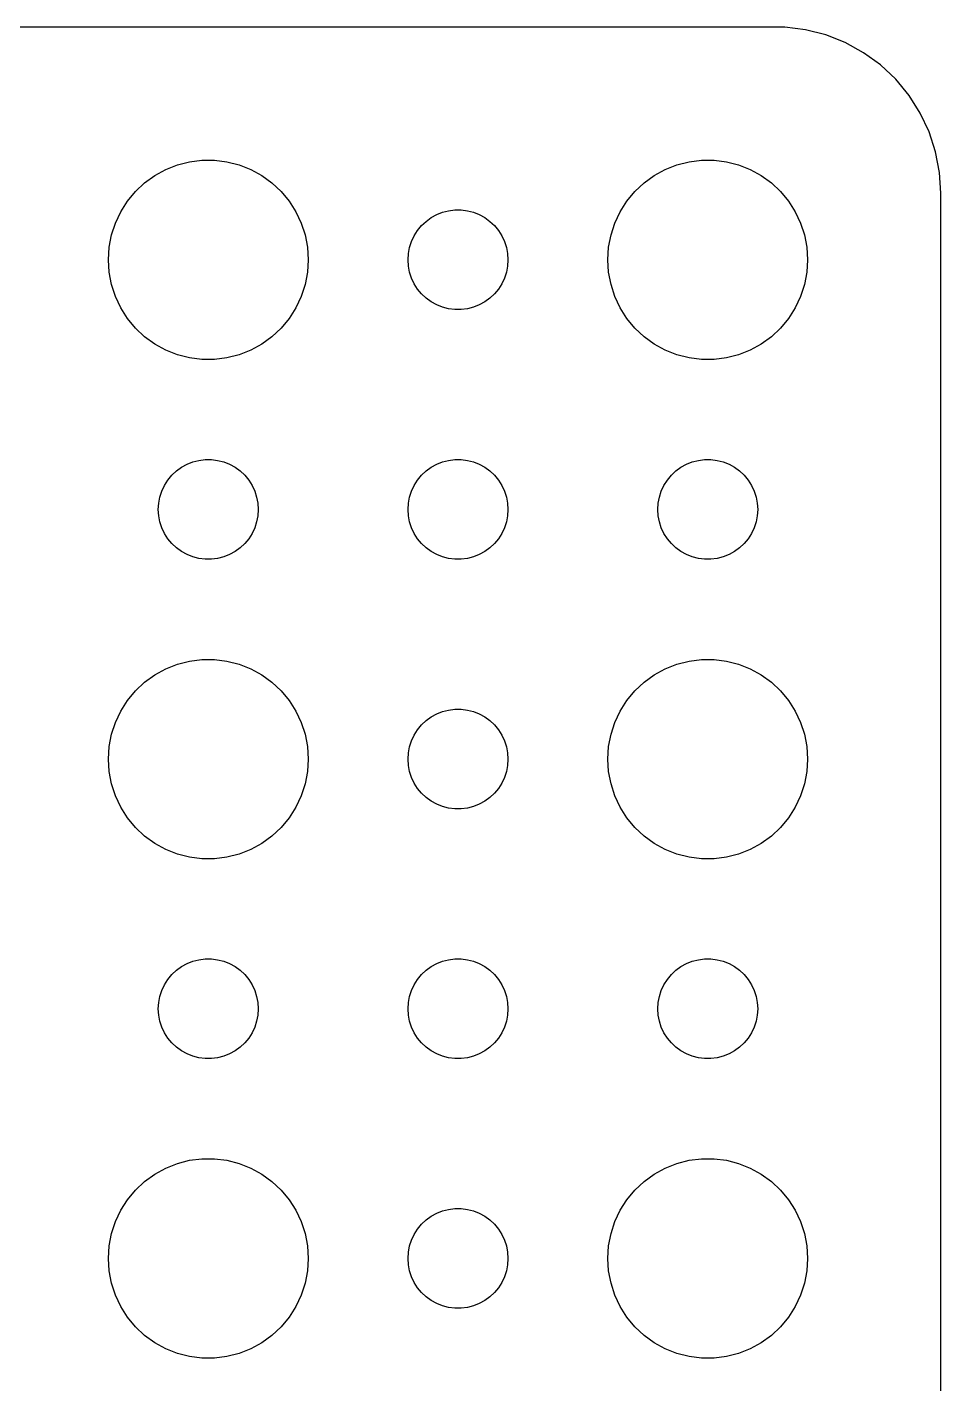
# Model space of a CAD drawing. Header units: metres. Extents: x -104 to 104, y -74 to 74.
# Drawn here: x 77.06 to 104.5, y 33.73 to 74.49 of the extents above; entities that cross this region are included whole.
import ezdxf

# ---------------------------------------------------------------- set-up
doc = ezdxf.new("R2010")
doc.units = ezdxf.units.M

msp = doc.modelspace()

# ---------------------------------------------------------------- linework, layer by layer
for p, q in [((99.8139, 74.4901), (-99.8139, 74.4901)), ((100.437, 74.4114), (99.8139, 74.4901)), ((101.045, 74.2553), (100.437, 74.4114)), ((101.629, 74.0241), (101.045, 74.2553)), ((102.179, 73.7216), (101.629, 74.0241)), ((102.687, 73.3526), (102.179, 73.7216)), ((103.145, 72.9227), (102.687, 73.3526)), ((103.545, 72.4389), (103.145, 72.9227)), ((103.882, 71.9088), (103.545, 72.4389)), ((104.149, 71.3406), (103.882, 71.9088)), ((104.343, 70.7434), (104.149, 71.3406)), ((104.461, 70.1267), (104.343, 70.7434)), ((80.8925, 70.033), (81.2227, 70.2145)), ((81.2227, 70.2145), (81.573, 70.3532)), ((81.573, 70.3532), (81.9379, 70.4469)), ((81.9379, 70.4469), (82.3116, 70.4941)), ((82.3116, 70.4941), (82.6884, 70.4941)), ((82.6884, 70.4941), (83.0621, 70.4469)), ((83.0621, 70.4469), (83.427, 70.3532)), ((83.427, 70.3532), (83.7773, 70.2145)), ((83.7773, 70.2145), (84.1075, 70.033)), ((95.8925, 70.033), (96.2227, 70.2145)), ((96.2227, 70.2145), (96.573, 70.3532)), ((96.573, 70.3532), (96.9379, 70.4469)), ((96.9379, 70.4469), (97.3116, 70.4941)), ((97.3116, 70.4941), (97.6884, 70.4941)), ((97.6884, 70.4941), (98.0621, 70.4469)), ((98.0621, 70.4469), (98.427, 70.3532)), ((98.427, 70.3532), (98.7773, 70.2145)), ((98.7773, 70.2145), (99.1075, 70.033)), ((104.5, 69.5), (104.461, 70.1267)), ((80.3131, 69.5536), (80.5877, 69.8115)), ((80.5877, 69.8115), (80.8925, 70.033)), ((84.1075, 70.033), (84.4123, 69.8115)), ((84.4123, 69.8115), (84.6869, 69.5536)), ((95.3131, 69.5536), (95.5877, 69.8115)), ((95.5877, 69.8115), (95.8925, 70.033)), ((99.1075, 70.033), (99.4123, 69.8115)), ((99.4123, 69.8115), (99.6869, 69.5536)), ((80.073, 69.2634), (80.3131, 69.5536)), ((84.6869, 69.5536), (84.927, 69.2634)), ((95.073, 69.2634), (95.3131, 69.5536)), ((99.6869, 69.5536), (99.927, 69.2634)), ((104.5, -69.5), (104.5, 69.5)), ((79.7107, 68.6044), (79.8711, 68.9453)), ((79.8711, 68.9453), (80.073, 69.2634)), ((84.927, 69.2634), (85.1289, 68.9453)), ((85.1289, 68.9453), (85.2893, 68.6044)), ((89.3613, 68.8572), (89.5365, 68.9266)), ((89.5365, 68.9266), (89.7189, 68.9734)), ((89.7189, 68.9734), (89.9058, 68.997)), ((89.9058, 68.997), (90.0942, 68.997)), ((90.0942, 68.997), (90.2811, 68.9734)), ((90.2811, 68.9734), (90.4635, 68.9266)), ((90.4635, 68.9266), (90.6387, 68.8572)), ((94.7107, 68.6044), (94.8711, 68.9453)), ((94.8711, 68.9453), (95.073, 69.2634)), ((99.927, 69.2634), (100.129, 68.9453)), ((100.129, 68.9453), (100.289, 68.6044)), ((79.5943, 68.2461), (79.7107, 68.6044)), ((85.2893, 68.6044), (85.4057, 68.2461)), ((88.7865, 68.3817), (88.9065, 68.5268)), ((88.9065, 68.5268), (89.0439, 68.6558)), ((89.0439, 68.6558), (89.1963, 68.7665)), ((89.1963, 68.7665), (89.3613, 68.8572)), ((90.6387, 68.8572), (90.8037, 68.7665)), ((90.8037, 68.7665), (90.9561, 68.6558)), ((90.9561, 68.6558), (91.0934, 68.5268)), ((91.0934, 68.5268), (91.2135, 68.3817)), ((94.5943, 68.2461), (94.7107, 68.6044)), ((100.289, 68.6044), (100.406, 68.2461)), ((79.5237, 67.876), (79.5943, 68.2461)), ((85.4057, 68.2461), (85.4763, 67.876)), ((88.6053, 68.0522), (88.6855, 68.2226)), ((88.6855, 68.2226), (88.7865, 68.3817)), ((91.2135, 68.3817), (91.3145, 68.2226)), ((91.3145, 68.2226), (91.3947, 68.0522)), ((94.5237, 67.876), (94.5943, 68.2461)), ((100.406, 68.2461), (100.476, 67.876)), ((79.5, 67.5), (79.5237, 67.876)), ((85.4763, 67.876), (85.5, 67.5)), ((88.5, 67.5), (88.5118, 67.688)), ((88.5118, 67.688), (88.5471, 67.873)), ((88.5471, 67.873), (88.6053, 68.0522)), ((91.3947, 68.0522), (91.4529, 67.873)), ((91.4529, 67.873), (91.4882, 67.688)), ((91.4882, 67.688), (91.5, 67.5)), ((94.5, 67.5), (94.5237, 67.876)), ((100.476, 67.876), (100.5, 67.5)), ((79.5237, 67.124), (79.5, 67.5)), ((85.5, 67.5), (85.4763, 67.124)), ((88.5118, 67.312), (88.5, 67.5)), ((88.5471, 67.127), (88.5118, 67.312)), ((91.4882, 67.312), (91.4529, 67.127)), ((91.5, 67.5), (91.4882, 67.312)), ((94.5237, 67.124), (94.5, 67.5)), ((100.5, 67.5), (100.476, 67.124)), ((79.5943, 66.7539), (79.5237, 67.124)), ((85.4763, 67.124), (85.4057, 66.7539)), ((88.6053, 66.9478), (88.5471, 67.127)), ((88.6855, 66.7774), (88.6053, 66.9478)), ((91.3947, 66.9478), (91.3145, 66.7774)), ((91.4529, 67.127), (91.3947, 66.9478)), ((94.5943, 66.7539), (94.5237, 67.124)), ((100.476, 67.124), (100.406, 66.7539)), ((79.7107, 66.3956), (79.5943, 66.7539)), ((85.4057, 66.7539), (85.2893, 66.3956)), ((88.7865, 66.6183), (88.6855, 66.7774)), ((88.9065, 66.4732), (88.7865, 66.6183)), ((89.0439, 66.3442), (88.9065, 66.4732)), ((91.0934, 66.4732), (90.9561, 66.3442)), ((91.2135, 66.6183), (91.0934, 66.4732)), ((91.3145, 66.7774), (91.2135, 66.6183)), ((94.7107, 66.3956), (94.5943, 66.7539)), ((100.406, 66.7539), (100.289, 66.3956)), ((79.8711, 66.0547), (79.7107, 66.3956)), ((80.073, 65.7366), (79.8711, 66.0547)), ((85.1289, 66.0547), (84.927, 65.7366)), ((85.2893, 66.3956), (85.1289, 66.0547)), ((89.1963, 66.2335), (89.0439, 66.3442)), ((89.3613, 66.1428), (89.1963, 66.2335)), ((89.5365, 66.0734), (89.3613, 66.1428)), ((89.7189, 66.0266), (89.5365, 66.0734)), ((90.4635, 66.0734), (90.2811, 66.0266)), ((90.6387, 66.1428), (90.4635, 66.0734)), ((90.8037, 66.2335), (90.6387, 66.1428)), ((90.9561, 66.3442), (90.8037, 66.2335)), ((94.8711, 66.0547), (94.7107, 66.3956)), ((95.073, 65.7366), (94.8711, 66.0547)), ((100.129, 66.0547), (99.927, 65.7366)), ((100.289, 66.3956), (100.129, 66.0547)), ((80.3131, 65.4464), (80.073, 65.7366)), ((84.927, 65.7366), (84.6869, 65.4464)), ((89.9058, 66.003), (89.7189, 66.0266)), ((90.0942, 66.003), (89.9058, 66.003)), ((90.2811, 66.0266), (90.0942, 66.003)), ((95.3131, 65.4464), (95.073, 65.7366)), ((99.927, 65.7366), (99.6869, 65.4464)), ((80.5877, 65.1885), (80.3131, 65.4464)), ((84.6869, 65.4464), (84.4123, 65.1885)), ((95.5877, 65.1885), (95.3131, 65.4464)), ((99.6869, 65.4464), (99.4123, 65.1885)), ((80.8925, 64.967), (80.5877, 65.1885)), ((81.2227, 64.7855), (80.8925, 64.967)), ((84.1075, 64.967), (83.7773, 64.7855)), ((84.4123, 65.1885), (84.1075, 64.967)), ((95.8925, 64.967), (95.5877, 65.1885)), ((96.2227, 64.7855), (95.8925, 64.967)), ((99.1075, 64.967), (98.7773, 64.7855)), ((99.4123, 65.1885), (99.1075, 64.967)), ((81.573, 64.6468), (81.2227, 64.7855)), ((81.9379, 64.5531), (81.573, 64.6468)), ((82.3116, 64.5059), (81.9379, 64.5531)), ((82.6884, 64.5059), (82.3116, 64.5059)), ((83.0621, 64.5531), (82.6884, 64.5059)), ((83.427, 64.6468), (83.0621, 64.5531)), ((83.7773, 64.7855), (83.427, 64.6468)), ((96.573, 64.6468), (96.2227, 64.7855)), ((96.9379, 64.5531), (96.573, 64.6468)), ((97.3116, 64.5059), (96.9379, 64.5531)), ((97.6884, 64.5059), (97.3116, 64.5059)), ((98.0621, 64.5531), (97.6884, 64.5059)), ((98.427, 64.6468), (98.0621, 64.5531)), ((98.7773, 64.7855), (98.427, 64.6468)), ((81.4065, 61.0268), (81.5439, 61.1558)), ((81.5439, 61.1558), (81.6963, 61.2665)), ((81.6963, 61.2665), (81.8613, 61.3572)), ((81.8613, 61.3572), (82.0365, 61.4266)), ((82.0365, 61.4266), (82.2189, 61.4734)), ((82.2189, 61.4734), (82.4058, 61.497)), ((82.4058, 61.497), (82.5942, 61.497)), ((82.5942, 61.497), (82.7811, 61.4734)), ((82.7811, 61.4734), (82.9635, 61.4266)), ((82.9635, 61.4266), (83.1387, 61.3572)), ((83.1387, 61.3572), (83.3037, 61.2665)), ((83.3037, 61.2665), (83.4561, 61.1558)), ((83.4561, 61.1558), (83.5934, 61.0268)), ((88.9065, 61.0268), (89.0439, 61.1558)), ((89.0439, 61.1558), (89.1963, 61.2665)), ((89.1963, 61.2665), (89.3613, 61.3572)), ((89.3613, 61.3572), (89.5365, 61.4266)), ((89.5365, 61.4266), (89.7189, 61.4734)), ((89.7189, 61.4734), (89.9058, 61.497)), ((89.9058, 61.497), (90.0942, 61.497)), ((90.0942, 61.497), (90.2811, 61.4734)), ((90.2811, 61.4734), (90.4635, 61.4266)), ((90.4635, 61.4266), (90.6387, 61.3572)), ((90.6387, 61.3572), (90.8037, 61.2665)), ((90.8037, 61.2665), (90.9561, 61.1558)), ((90.9561, 61.1558), (91.0934, 61.0268)), ((96.4065, 61.0268), (96.5439, 61.1558)), ((96.5439, 61.1558), (96.6963, 61.2665)), ((96.6963, 61.2665), (96.8613, 61.3572)), ((96.8613, 61.3572), (97.0365, 61.4266)), ((97.0365, 61.4266), (97.2189, 61.4734)), ((97.2189, 61.4734), (97.4058, 61.497)), ((97.4058, 61.497), (97.5942, 61.497)), ((97.5942, 61.497), (97.7811, 61.4734)), ((97.7811, 61.4734), (97.9635, 61.4266)), ((97.9635, 61.4266), (98.1387, 61.3572)), ((98.1387, 61.3572), (98.3037, 61.2665)), ((98.3037, 61.2665), (98.4561, 61.1558)), ((98.4561, 61.1558), (98.5934, 61.0268)), ((81.1855, 60.7226), (81.2865, 60.8817)), ((81.2865, 60.8817), (81.4065, 61.0268)), ((83.5934, 61.0268), (83.7135, 60.8817)), ((83.7135, 60.8817), (83.8145, 60.7226)), ((88.6855, 60.7226), (88.7865, 60.8817)), ((88.7865, 60.8817), (88.9065, 61.0268)), ((91.0934, 61.0268), (91.2135, 60.8817)), ((91.2135, 60.8817), (91.3145, 60.7226)), ((96.1855, 60.7226), (96.2865, 60.8817)), ((96.2865, 60.8817), (96.4065, 61.0268)), ((98.5934, 61.0268), (98.7135, 60.8817)), ((98.7135, 60.8817), (98.8145, 60.7226)), ((81.0118, 60.188), (81.0471, 60.373)), ((81.0471, 60.373), (81.1053, 60.5522)), ((81.1053, 60.5522), (81.1855, 60.7226)), ((83.8145, 60.7226), (83.8947, 60.5522)), ((83.8947, 60.5522), (83.9529, 60.373)), ((83.9529, 60.373), (83.9882, 60.188)), ((88.5118, 60.188), (88.5471, 60.373)), ((88.5471, 60.373), (88.6053, 60.5522)), ((88.6053, 60.5522), (88.6855, 60.7226)), ((91.3145, 60.7226), (91.3947, 60.5522)), ((91.3947, 60.5522), (91.4529, 60.373)), ((91.4529, 60.373), (91.4882, 60.188)), ((96.0118, 60.188), (96.0471, 60.373)), ((96.0471, 60.373), (96.1053, 60.5522)), ((96.1053, 60.5522), (96.1855, 60.7226)), ((98.8145, 60.7226), (98.8947, 60.5522)), ((98.8947, 60.5522), (98.9529, 60.373)), ((98.9529, 60.373), (98.9882, 60.188)), ((81, 60), (81.0118, 60.188)), ((81.0118, 59.812), (81, 60)), ((83.9882, 60.188), (84, 60)), ((84, 60), (83.9882, 59.812)), ((88.5, 60), (88.5118, 60.188)), ((88.5118, 59.812), (88.5, 60)), ((91.4882, 60.188), (91.5, 60)), ((91.5, 60), (91.4882, 59.812)), ((96, 60), (96.0118, 60.188)), ((96.0118, 59.812), (96, 60)), ((98.9882, 60.188), (99, 60)), ((99, 60), (98.9882, 59.812)), ((81.0471, 59.627), (81.0118, 59.812)), ((81.1053, 59.4478), (81.0471, 59.627)), ((83.9529, 59.627), (83.8947, 59.4478)), ((83.9882, 59.812), (83.9529, 59.627)), ((88.5471, 59.627), (88.5118, 59.812)), ((88.6053, 59.4478), (88.5471, 59.627)), ((91.4529, 59.627), (91.3947, 59.4478)), ((91.4882, 59.812), (91.4529, 59.627)), ((96.0471, 59.627), (96.0118, 59.812)), ((96.1053, 59.4478), (96.0471, 59.627)), ((98.9529, 59.627), (98.8947, 59.4478)), ((98.9882, 59.812), (98.9529, 59.627)), ((81.1855, 59.2774), (81.1053, 59.4478)), ((81.2865, 59.1183), (81.1855, 59.2774)), ((81.4065, 58.9732), (81.2865, 59.1183)), ((83.7135, 59.1183), (83.5934, 58.9732)), ((83.8145, 59.2774), (83.7135, 59.1183)), ((83.8947, 59.4478), (83.8145, 59.2774)), ((88.6855, 59.2774), (88.6053, 59.4478)), ((88.7865, 59.1183), (88.6855, 59.2774)), ((88.9065, 58.9732), (88.7865, 59.1183)), ((91.2135, 59.1183), (91.0934, 58.9732)), ((91.3145, 59.2774), (91.2135, 59.1183)), ((91.3947, 59.4478), (91.3145, 59.2774)), ((96.1855, 59.2774), (96.1053, 59.4478)), ((96.2865, 59.1183), (96.1855, 59.2774)), ((96.4065, 58.9732), (96.2865, 59.1183)), ((98.7135, 59.1183), (98.5934, 58.9732)), ((98.8145, 59.2774), (98.7135, 59.1183)), ((98.8947, 59.4478), (98.8145, 59.2774)), ((81.5439, 58.8442), (81.4065, 58.9732)), ((81.6963, 58.7335), (81.5439, 58.8442)), ((81.8613, 58.6428), (81.6963, 58.7335)), ((83.3037, 58.7335), (83.1387, 58.6428)), ((83.4561, 58.8442), (83.3037, 58.7335)), ((83.5934, 58.9732), (83.4561, 58.8442)), ((89.0439, 58.8442), (88.9065, 58.9732)), ((89.1963, 58.7335), (89.0439, 58.8442)), ((89.3613, 58.6428), (89.1963, 58.7335)), ((90.8037, 58.7335), (90.6387, 58.6428)), ((90.9561, 58.8442), (90.8037, 58.7335)), ((91.0934, 58.9732), (90.9561, 58.8442)), ((96.5439, 58.8442), (96.4065, 58.9732)), ((96.6963, 58.7335), (96.5439, 58.8442)), ((96.8613, 58.6428), (96.6963, 58.7335)), ((98.3037, 58.7335), (98.1387, 58.6428)), ((98.4561, 58.8442), (98.3037, 58.7335)), ((98.5934, 58.9732), (98.4561, 58.8442)), ((82.0365, 58.5734), (81.8613, 58.6428)), ((82.2189, 58.5266), (82.0365, 58.5734)), ((82.4058, 58.503), (82.2189, 58.5266)), ((82.5942, 58.503), (82.4058, 58.503)), ((82.7811, 58.5266), (82.5942, 58.503)), ((82.9635, 58.5734), (82.7811, 58.5266)), ((83.1387, 58.6428), (82.9635, 58.5734)), ((89.5365, 58.5734), (89.3613, 58.6428)), ((89.7189, 58.5266), (89.5365, 58.5734)), ((89.9058, 58.503), (89.7189, 58.5266)), ((90.0942, 58.503), (89.9058, 58.503)), ((90.2811, 58.5266), (90.0942, 58.503)), ((90.4635, 58.5734), (90.2811, 58.5266)), ((90.6387, 58.6428), (90.4635, 58.5734)), ((97.0365, 58.5734), (96.8613, 58.6428)), ((97.2189, 58.5266), (97.0365, 58.5734)), ((97.4058, 58.503), (97.2189, 58.5266)), ((97.5942, 58.503), (97.4058, 58.503)), ((97.7811, 58.5266), (97.5942, 58.503)), ((97.9635, 58.5734), (97.7811, 58.5266)), ((98.1387, 58.6428), (97.9635, 58.5734)), ((81.573, 55.3532), (81.9379, 55.4469)), ((81.9379, 55.4469), (82.3116, 55.4941)), ((82.3116, 55.4941), (82.6884, 55.4941)), ((82.6884, 55.4941), (83.0621, 55.4469)), ((83.0621, 55.4469), (83.427, 55.3532)), ((96.573, 55.3532), (96.9379, 55.4469)), ((96.9379, 55.4469), (97.3116, 55.4941)), ((97.3116, 55.4941), (97.6884, 55.4941)), ((97.6884, 55.4941), (98.0621, 55.4469)), ((98.0621, 55.4469), (98.427, 55.3532)), ((80.5877, 54.8115), (80.8925, 55.033)), ((80.8925, 55.033), (81.2227, 55.2145)), ((81.2227, 55.2145), (81.573, 55.3532)), ((83.427, 55.3532), (83.7773, 55.2145)), ((83.7773, 55.2145), (84.1075, 55.033)), ((84.1075, 55.033), (84.4123, 54.8115)), ((95.5877, 54.8115), (95.8925, 55.033)), ((95.8925, 55.033), (96.2227, 55.2145)), ((96.2227, 55.2145), (96.573, 55.3532)), ((98.427, 55.3532), (98.7773, 55.2145)), ((98.7773, 55.2145), (99.1075, 55.033)), ((99.1075, 55.033), (99.4123, 54.8115)), ((80.3131, 54.5536), (80.5877, 54.8115)), ((84.4123, 54.8115), (84.6869, 54.5536)), ((95.3131, 54.5536), (95.5877, 54.8115)), ((99.4123, 54.8115), (99.6869, 54.5536)), ((79.8711, 53.9453), (80.073, 54.2634)), ((80.073, 54.2634), (80.3131, 54.5536)), ((84.6869, 54.5536), (84.927, 54.2634)), ((84.927, 54.2634), (85.1289, 53.9453)), ((94.8711, 53.9453), (95.073, 54.2634)), ((95.073, 54.2634), (95.3131, 54.5536)), ((99.6869, 54.5536), (99.927, 54.2634)), ((99.927, 54.2634), (100.129, 53.9453)), ((79.7107, 53.6044), (79.8711, 53.9453)), ((85.1289, 53.9453), (85.2893, 53.6044)), ((89.1963, 53.7665), (89.3613, 53.8572)), ((89.3613, 53.8572), (89.5365, 53.9266)), ((89.5365, 53.9266), (89.7189, 53.9734)), ((89.7189, 53.9734), (89.9058, 53.997)), ((89.9058, 53.997), (90.0942, 53.997)), ((90.0942, 53.997), (90.2811, 53.9734)), ((90.2811, 53.9734), (90.4635, 53.9266)), ((90.4635, 53.9266), (90.6387, 53.8572)), ((90.6387, 53.8572), (90.8037, 53.7665)), ((94.7107, 53.6044), (94.8711, 53.9453)), ((100.129, 53.9453), (100.289, 53.6044)), ((79.5943, 53.2461), (79.7107, 53.6044)), ((85.2893, 53.6044), (85.4057, 53.2461)), ((88.7865, 53.3817), (88.9065, 53.5268)), ((88.9065, 53.5268), (89.0439, 53.6558)), ((89.0439, 53.6558), (89.1963, 53.7665)), ((90.8037, 53.7665), (90.9561, 53.6558)), ((90.9561, 53.6558), (91.0934, 53.5268)), ((91.0934, 53.5268), (91.2135, 53.3817)), ((94.5943, 53.2461), (94.7107, 53.6044)), ((100.289, 53.6044), (100.406, 53.2461)), ((79.5237, 52.876), (79.5943, 53.2461)), ((85.4057, 53.2461), (85.4763, 52.876)), ((88.5471, 52.873), (88.6053, 53.0522)), ((88.6053, 53.0522), (88.6855, 53.2226)), ((88.6855, 53.2226), (88.7865, 53.3817)), ((91.2135, 53.3817), (91.3145, 53.2226)), ((91.3145, 53.2226), (91.3947, 53.0522)), ((91.3947, 53.0522), (91.4529, 52.873)), ((94.5237, 52.876), (94.5943, 53.2461)), ((100.406, 53.2461), (100.476, 52.876)), ((79.5, 52.5), (79.5237, 52.876)), ((85.4763, 52.876), (85.5, 52.5)), ((88.5, 52.5), (88.5118, 52.688)), ((88.5118, 52.688), (88.5471, 52.873)), ((91.4529, 52.873), (91.4882, 52.688)), ((91.4882, 52.688), (91.5, 52.5)), ((94.5, 52.5), (94.5237, 52.876)), ((100.476, 52.876), (100.5, 52.5)), ((79.5237, 52.124), (79.5, 52.5)), ((85.5, 52.5), (85.4763, 52.124)), ((88.5118, 52.312), (88.5, 52.5)), ((88.5471, 52.127), (88.5118, 52.312)), ((91.4882, 52.312), (91.4529, 52.127)), ((91.5, 52.5), (91.4882, 52.312)), ((94.5237, 52.124), (94.5, 52.5)), ((100.5, 52.5), (100.476, 52.124)), ((79.5943, 51.7539), (79.5237, 52.124)), ((85.4763, 52.124), (85.4057, 51.7539)), ((88.6053, 51.9478), (88.5471, 52.127)), ((88.6855, 51.7774), (88.6053, 51.9478)), ((88.7865, 51.6183), (88.6855, 51.7774)), ((91.3145, 51.7774), (91.2135, 51.6183)), ((91.3947, 51.9478), (91.3145, 51.7774)), ((91.4529, 52.127), (91.3947, 51.9478)), ((94.5943, 51.7539), (94.5237, 52.124)), ((100.476, 52.124), (100.406, 51.7539)), ((79.7107, 51.3956), (79.5943, 51.7539)), ((79.8711, 51.0547), (79.7107, 51.3956)), ((85.2893, 51.3956), (85.1289, 51.0547)), ((85.4057, 51.7539), (85.2893, 51.3956)), ((88.9065, 51.4732), (88.7865, 51.6183)), ((89.0439, 51.3442), (88.9065, 51.4732)), ((91.0934, 51.4732), (90.9561, 51.3442)), ((91.2135, 51.6183), (91.0934, 51.4732)), ((94.7107, 51.3956), (94.5943, 51.7539)), ((94.8711, 51.0547), (94.7107, 51.3956)), ((100.289, 51.3956), (100.129, 51.0547)), ((100.406, 51.7539), (100.289, 51.3956)), ((80.073, 50.7366), (79.8711, 51.0547)), ((85.1289, 51.0547), (84.927, 50.7366)), ((89.1963, 51.2335), (89.0439, 51.3442)), ((89.3613, 51.1428), (89.1963, 51.2335)), ((89.5365, 51.0734), (89.3613, 51.1428)), ((89.7189, 51.0266), (89.5365, 51.0734)), ((89.9058, 51.003), (89.7189, 51.0266)), ((90.0942, 51.003), (89.9058, 51.003)), ((90.2811, 51.0266), (90.0942, 51.003)), ((90.4635, 51.0734), (90.2811, 51.0266)), ((90.6387, 51.1428), (90.4635, 51.0734)), ((90.8037, 51.2335), (90.6387, 51.1428)), ((90.9561, 51.3442), (90.8037, 51.2335)), ((95.073, 50.7366), (94.8711, 51.0547)), ((100.129, 51.0547), (99.927, 50.7366)), ((80.3131, 50.4464), (80.073, 50.7366)), ((84.927, 50.7366), (84.6869, 50.4464)), ((95.3131, 50.4464), (95.073, 50.7366)), ((99.927, 50.7366), (99.6869, 50.4464)), ((80.5877, 50.1885), (80.3131, 50.4464)), ((80.8925, 49.967), (80.5877, 50.1885)), ((84.4123, 50.1885), (84.1075, 49.967)), ((84.6869, 50.4464), (84.4123, 50.1885)), ((95.5877, 50.1885), (95.3131, 50.4464)), ((95.8925, 49.967), (95.5877, 50.1885)), ((99.4123, 50.1885), (99.1075, 49.967)), ((99.6869, 50.4464), (99.4123, 50.1885)), ((81.2227, 49.7855), (80.8925, 49.967)), ((81.573, 49.6468), (81.2227, 49.7855)), ((83.7773, 49.7855), (83.427, 49.6468)), ((84.1075, 49.967), (83.7773, 49.7855)), ((96.2227, 49.7855), (95.8925, 49.967)), ((96.573, 49.6468), (96.2227, 49.7855)), ((98.7773, 49.7855), (98.427, 49.6468)), ((99.1075, 49.967), (98.7773, 49.7855)), ((81.9379, 49.5531), (81.573, 49.6468)), ((82.3116, 49.5059), (81.9379, 49.5531)), ((82.6884, 49.5059), (82.3116, 49.5059)), ((83.0621, 49.5531), (82.6884, 49.5059)), ((83.427, 49.6468), (83.0621, 49.5531)), ((96.9379, 49.5531), (96.573, 49.6468)), ((97.3116, 49.5059), (96.9379, 49.5531)), ((97.6884, 49.5059), (97.3116, 49.5059)), ((98.0621, 49.5531), (97.6884, 49.5059)), ((98.427, 49.6468), (98.0621, 49.5531)), ((82.0365, 46.4266), (82.2189, 46.4734)), ((82.2189, 46.4734), (82.4058, 46.497)), ((82.4058, 46.497), (82.5942, 46.497)), ((82.5942, 46.497), (82.7811, 46.4734)), ((82.7811, 46.4734), (82.9635, 46.4266)), ((89.5365, 46.4266), (89.7189, 46.4734)), ((89.7189, 46.4734), (89.9058, 46.497)), ((89.9058, 46.497), (90.0942, 46.497)), ((90.0942, 46.497), (90.2811, 46.4734)), ((90.2811, 46.4734), (90.4635, 46.4266)), ((97.0365, 46.4266), (97.2189, 46.4734)), ((97.2189, 46.4734), (97.4058, 46.497)), ((97.4058, 46.497), (97.5942, 46.497)), ((97.5942, 46.497), (97.7811, 46.4734)), ((97.7811, 46.4734), (97.9635, 46.4266)), ((81.4065, 46.0268), (81.5439, 46.1558)), ((81.5439, 46.1558), (81.6963, 46.2665)), ((81.6963, 46.2665), (81.8613, 46.3572)), ((81.8613, 46.3572), (82.0365, 46.4266)), ((82.9635, 46.4266), (83.1387, 46.3572)), ((83.1387, 46.3572), (83.3037, 46.2665)), ((83.3037, 46.2665), (83.4561, 46.1558)), ((83.4561, 46.1558), (83.5934, 46.0268)), ((88.9065, 46.0268), (89.0439, 46.1558)), ((89.0439, 46.1558), (89.1963, 46.2665)), ((89.1963, 46.2665), (89.3613, 46.3572)), ((89.3613, 46.3572), (89.5365, 46.4266)), ((90.4635, 46.4266), (90.6387, 46.3572)), ((90.6387, 46.3572), (90.8037, 46.2665)), ((90.8037, 46.2665), (90.9561, 46.1558)), ((90.9561, 46.1558), (91.0934, 46.0268)), ((96.4065, 46.0268), (96.5439, 46.1558)), ((96.5439, 46.1558), (96.6963, 46.2665)), ((96.6963, 46.2665), (96.8613, 46.3572)), ((96.8613, 46.3572), (97.0365, 46.4266)), ((97.9635, 46.4266), (98.1387, 46.3572)), ((98.1387, 46.3572), (98.3037, 46.2665)), ((98.3037, 46.2665), (98.4561, 46.1558)), ((98.4561, 46.1558), (98.5934, 46.0268)), ((81.1053, 45.5522), (81.1855, 45.7226)), ((81.1855, 45.7226), (81.2865, 45.8817)), ((81.2865, 45.8817), (81.4065, 46.0268)), ((83.5934, 46.0268), (83.7135, 45.8817)), ((83.7135, 45.8817), (83.8145, 45.7226)), ((83.8145, 45.7226), (83.8947, 45.5522)), ((88.6053, 45.5522), (88.6855, 45.7226)), ((88.6855, 45.7226), (88.7865, 45.8817)), ((88.7865, 45.8817), (88.9065, 46.0268)), ((91.0934, 46.0268), (91.2135, 45.8817)), ((91.2135, 45.8817), (91.3145, 45.7226)), ((91.3145, 45.7226), (91.3947, 45.5522)), ((96.1053, 45.5522), (96.1855, 45.7226)), ((96.1855, 45.7226), (96.2865, 45.8817)), ((96.2865, 45.8817), (96.4065, 46.0268)), ((98.5934, 46.0268), (98.7135, 45.8817)), ((98.7135, 45.8817), (98.8145, 45.7226)), ((98.8145, 45.7226), (98.8947, 45.5522)), ((81.0118, 45.188), (81.0471, 45.373)), ((81.0471, 45.373), (81.1053, 45.5522)), ((83.8947, 45.5522), (83.9529, 45.373)), ((83.9529, 45.373), (83.9882, 45.188)), ((88.5118, 45.188), (88.5471, 45.373)), ((88.5471, 45.373), (88.6053, 45.5522)), ((91.3947, 45.5522), (91.4529, 45.373)), ((91.4529, 45.373), (91.4882, 45.188)), ((96.0118, 45.188), (96.0471, 45.373)), ((96.0471, 45.373), (96.1053, 45.5522)), ((98.8947, 45.5522), (98.9529, 45.373)), ((98.9529, 45.373), (98.9882, 45.188)), ((81, 45), (81.0118, 45.188)), ((81.0118, 44.812), (81, 45)), ((83.9882, 45.188), (84, 45)), ((84, 45), (83.9882, 44.812)), ((88.5, 45), (88.5118, 45.188)), ((88.5118, 44.812), (88.5, 45)), ((91.4882, 45.188), (91.5, 45)), ((91.5, 45), (91.4882, 44.812)), ((96, 45), (96.0118, 45.188)), ((96.0118, 44.812), (96, 45)), ((98.9882, 45.188), (99, 45)), ((99, 45), (98.9882, 44.812)), ((81.0471, 44.627), (81.0118, 44.812)), ((81.1053, 44.4478), (81.0471, 44.627)), ((81.1855, 44.2774), (81.1053, 44.4478)), ((83.8947, 44.4478), (83.8145, 44.2774)), ((83.9529, 44.627), (83.8947, 44.4478)), ((83.9882, 44.812), (83.9529, 44.627)), ((88.5471, 44.627), (88.5118, 44.812)), ((88.6053, 44.4478), (88.5471, 44.627)), ((88.6855, 44.2774), (88.6053, 44.4478)), ((91.3947, 44.4478), (91.3145, 44.2774)), ((91.4529, 44.627), (91.3947, 44.4478)), ((91.4882, 44.812), (91.4529, 44.627)), ((96.0471, 44.627), (96.0118, 44.812)), ((96.1053, 44.4478), (96.0471, 44.627)), ((96.1855, 44.2774), (96.1053, 44.4478)), ((98.8947, 44.4478), (98.8145, 44.2774)), ((98.9529, 44.627), (98.8947, 44.4478)), ((98.9882, 44.812), (98.9529, 44.627)), ((81.2865, 44.1183), (81.1855, 44.2774)), ((81.4065, 43.9732), (81.2865, 44.1183)), ((83.7135, 44.1183), (83.5934, 43.9732)), ((83.8145, 44.2774), (83.7135, 44.1183)), ((88.7865, 44.1183), (88.6855, 44.2774)), ((88.9065, 43.9732), (88.7865, 44.1183)), ((91.2135, 44.1183), (91.0934, 43.9732)), ((91.3145, 44.2774), (91.2135, 44.1183)), ((96.2865, 44.1183), (96.1855, 44.2774)), ((96.4065, 43.9732), (96.2865, 44.1183)), ((98.7135, 44.1183), (98.5934, 43.9732)), ((98.8145, 44.2774), (98.7135, 44.1183)), ((81.5439, 43.8442), (81.4065, 43.9732)), ((81.6963, 43.7335), (81.5439, 43.8442)), ((81.8613, 43.6428), (81.6963, 43.7335)), ((82.0365, 43.5734), (81.8613, 43.6428)), ((83.1387, 43.6428), (82.9635, 43.5734)), ((83.3037, 43.7335), (83.1387, 43.6428)), ((83.4561, 43.8442), (83.3037, 43.7335)), ((83.5934, 43.9732), (83.4561, 43.8442)), ((89.0439, 43.8442), (88.9065, 43.9732)), ((89.1963, 43.7335), (89.0439, 43.8442)), ((89.3613, 43.6428), (89.1963, 43.7335)), ((89.5365, 43.5734), (89.3613, 43.6428)), ((90.6387, 43.6428), (90.4635, 43.5734)), ((90.8037, 43.7335), (90.6387, 43.6428)), ((90.9561, 43.8442), (90.8037, 43.7335)), ((91.0934, 43.9732), (90.9561, 43.8442)), ((96.5439, 43.8442), (96.4065, 43.9732)), ((96.6963, 43.7335), (96.5439, 43.8442)), ((96.8613, 43.6428), (96.6963, 43.7335)), ((97.0365, 43.5734), (96.8613, 43.6428)), ((98.1387, 43.6428), (97.9635, 43.5734)), ((98.3037, 43.7335), (98.1387, 43.6428)), ((98.4561, 43.8442), (98.3037, 43.7335)), ((98.5934, 43.9732), (98.4561, 43.8442)), ((82.2189, 43.5266), (82.0365, 43.5734)), ((82.4058, 43.503), (82.2189, 43.5266)), ((82.5942, 43.503), (82.4058, 43.503)), ((82.7811, 43.5266), (82.5942, 43.503)), ((82.9635, 43.5734), (82.7811, 43.5266)), ((89.7189, 43.5266), (89.5365, 43.5734)), ((89.9058, 43.503), (89.7189, 43.5266)), ((90.0942, 43.503), (89.9058, 43.503)), ((90.2811, 43.5266), (90.0942, 43.503)), ((90.4635, 43.5734), (90.2811, 43.5266)), ((97.2189, 43.5266), (97.0365, 43.5734)), ((97.4058, 43.503), (97.2189, 43.5266)), ((97.5942, 43.503), (97.4058, 43.503)), ((97.7811, 43.5266), (97.5942, 43.503)), ((97.9635, 43.5734), (97.7811, 43.5266)), ((81.2227, 40.2145), (81.573, 40.3532)), ((81.573, 40.3532), (81.9379, 40.4469)), ((81.9379, 40.4469), (82.3116, 40.4941)), ((82.3116, 40.4941), (82.6884, 40.4941)), ((82.6884, 40.4941), (83.0621, 40.4469)), ((83.0621, 40.4469), (83.427, 40.3532)), ((83.427, 40.3532), (83.7773, 40.2145)), ((96.2227, 40.2145), (96.573, 40.3532)), ((96.573, 40.3532), (96.9379, 40.4469)), ((96.9379, 40.4469), (97.3116, 40.4941)), ((97.3116, 40.4941), (97.6884, 40.4941)), ((97.6884, 40.4941), (98.0621, 40.4469)), ((98.0621, 40.4469), (98.427, 40.3532)), ((98.427, 40.3532), (98.7773, 40.2145)), ((80.5877, 39.8115), (80.8925, 40.033)), ((80.8925, 40.033), (81.2227, 40.2145)), ((83.7773, 40.2145), (84.1075, 40.033)), ((84.1075, 40.033), (84.4123, 39.8115)), ((95.5877, 39.8115), (95.8925, 40.033)), ((95.8925, 40.033), (96.2227, 40.2145)), ((98.7773, 40.2145), (99.1075, 40.033)), ((99.1075, 40.033), (99.4123, 39.8115)), ((80.073, 39.2634), (80.3131, 39.5536)), ((80.3131, 39.5536), (80.5877, 39.8115)), ((84.4123, 39.8115), (84.6869, 39.5536)), ((84.6869, 39.5536), (84.927, 39.2634)), ((95.073, 39.2634), (95.3131, 39.5536)), ((95.3131, 39.5536), (95.5877, 39.8115)), ((99.4123, 39.8115), (99.6869, 39.5536)), ((99.6869, 39.5536), (99.927, 39.2634)), ((79.8711, 38.9453), (80.073, 39.2634)), ((84.927, 39.2634), (85.1289, 38.9453)), ((94.8711, 38.9453), (95.073, 39.2634)), ((99.927, 39.2634), (100.129, 38.9453)), ((79.7107, 38.6044), (79.8711, 38.9453)), ((85.1289, 38.9453), (85.2893, 38.6044)), ((89.0439, 38.6558), (89.1963, 38.7665)), ((89.1963, 38.7665), (89.3613, 38.8572)), ((89.3613, 38.8572), (89.5365, 38.9266)), ((89.5365, 38.9266), (89.7189, 38.9734)), ((89.7189, 38.9734), (89.9058, 38.997)), ((89.9058, 38.997), (90.0942, 38.997)), ((90.0942, 38.997), (90.2811, 38.9734)), ((90.2811, 38.9734), (90.4635, 38.9266)), ((90.4635, 38.9266), (90.6387, 38.8572)), ((90.6387, 38.8572), (90.8037, 38.7665)), ((90.8037, 38.7665), (90.9561, 38.6558)), ((94.7107, 38.6044), (94.8711, 38.9453)), ((100.129, 38.9453), (100.289, 38.6044)), ((79.5943, 38.2461), (79.7107, 38.6044)), ((85.2893, 38.6044), (85.4057, 38.2461)), ((88.6855, 38.2226), (88.7865, 38.3817)), ((88.7865, 38.3817), (88.9065, 38.5268)), ((88.9065, 38.5268), (89.0439, 38.6558)), ((90.9561, 38.6558), (91.0934, 38.5268)), ((91.0934, 38.5268), (91.2135, 38.3817)), ((91.2135, 38.3817), (91.3145, 38.2226)), ((94.5943, 38.2461), (94.7107, 38.6044)), ((100.289, 38.6044), (100.406, 38.2461)), ((79.5237, 37.876), (79.5943, 38.2461)), ((85.4057, 38.2461), (85.4763, 37.876)), ((88.5471, 37.873), (88.6053, 38.0522)), ((88.6053, 38.0522), (88.6855, 38.2226)), ((91.3145, 38.2226), (91.3947, 38.0522)), ((91.3947, 38.0522), (91.4529, 37.873)), ((94.5237, 37.876), (94.5943, 38.2461)), ((100.406, 38.2461), (100.476, 37.876)), ((79.5, 37.5), (79.5237, 37.876)), ((79.5237, 37.124), (79.5, 37.5)), ((85.4763, 37.876), (85.5, 37.5)), ((85.5, 37.5), (85.4763, 37.124)), ((88.5, 37.5), (88.5118, 37.688)), ((88.5118, 37.312), (88.5, 37.5)), ((88.5118, 37.688), (88.5471, 37.873)), ((91.4529, 37.873), (91.4882, 37.688)), ((91.4882, 37.688), (91.5, 37.5)), ((91.5, 37.5), (91.4882, 37.312)), ((94.5, 37.5), (94.5237, 37.876)), ((94.5237, 37.124), (94.5, 37.5)), ((100.476, 37.876), (100.5, 37.5)), ((100.5, 37.5), (100.476, 37.124)), ((79.5943, 36.7539), (79.5237, 37.124)), ((85.4763, 37.124), (85.4057, 36.7539)), ((88.5471, 37.127), (88.5118, 37.312)), ((88.6053, 36.9478), (88.5471, 37.127)), ((91.4529, 37.127), (91.3947, 36.9478)), ((91.4882, 37.312), (91.4529, 37.127)), ((94.5943, 36.7539), (94.5237, 37.124)), ((100.476, 37.124), (100.406, 36.7539)), ((79.7107, 36.3956), (79.5943, 36.7539)), ((85.4057, 36.7539), (85.2893, 36.3956)), ((88.6855, 36.7774), (88.6053, 36.9478)), ((88.7865, 36.6183), (88.6855, 36.7774)), ((91.3145, 36.7774), (91.2135, 36.6183)), ((91.3947, 36.9478), (91.3145, 36.7774)), ((94.7107, 36.3956), (94.5943, 36.7539)), ((100.406, 36.7539), (100.289, 36.3956)), ((79.8711, 36.0547), (79.7107, 36.3956)), ((85.2893, 36.3956), (85.1289, 36.0547)), ((88.9065, 36.4732), (88.7865, 36.6183)), ((89.0439, 36.3442), (88.9065, 36.4732)), ((89.1963, 36.2335), (89.0439, 36.3442)), ((90.9561, 36.3442), (90.8037, 36.2335)), ((91.0934, 36.4732), (90.9561, 36.3442)), ((91.2135, 36.6183), (91.0934, 36.4732)), ((94.8711, 36.0547), (94.7107, 36.3956)), ((100.289, 36.3956), (100.129, 36.0547)), ((80.073, 35.7366), (79.8711, 36.0547)), ((85.1289, 36.0547), (84.927, 35.7366)), ((89.3613, 36.1428), (89.1963, 36.2335)), ((89.5365, 36.0734), (89.3613, 36.1428)), ((89.7189, 36.0266), (89.5365, 36.0734)), ((89.9058, 36.003), (89.7189, 36.0266)), ((90.0942, 36.003), (89.9058, 36.003)), ((90.2811, 36.0266), (90.0942, 36.003)), ((90.4635, 36.0734), (90.2811, 36.0266)), ((90.6387, 36.1428), (90.4635, 36.0734)), ((90.8037, 36.2335), (90.6387, 36.1428)), ((95.073, 35.7366), (94.8711, 36.0547)), ((100.129, 36.0547), (99.927, 35.7366)), ((80.3131, 35.4464), (80.073, 35.7366)), ((84.927, 35.7366), (84.6869, 35.4464)), ((95.3131, 35.4464), (95.073, 35.7366)), ((99.927, 35.7366), (99.6869, 35.4464)), ((80.5877, 35.1885), (80.3131, 35.4464)), ((80.8925, 34.967), (80.5877, 35.1885)), ((84.4123, 35.1885), (84.1075, 34.967)), ((84.6869, 35.4464), (84.4123, 35.1885)), ((95.5877, 35.1885), (95.3131, 35.4464)), ((95.8925, 34.967), (95.5877, 35.1885)), ((99.4123, 35.1885), (99.1075, 34.967)), ((99.6869, 35.4464), (99.4123, 35.1885)), ((81.2227, 34.7855), (80.8925, 34.967)), ((81.573, 34.6468), (81.2227, 34.7855)), ((81.9379, 34.5531), (81.573, 34.6468)), ((83.427, 34.6468), (83.0621, 34.5531)), ((83.7773, 34.7855), (83.427, 34.6468)), ((84.1075, 34.967), (83.7773, 34.7855)), ((96.2227, 34.7855), (95.8925, 34.967)), ((96.573, 34.6468), (96.2227, 34.7855)), ((96.9379, 34.5531), (96.573, 34.6468)), ((98.427, 34.6468), (98.0621, 34.5531)), ((98.7773, 34.7855), (98.427, 34.6468)), ((99.1075, 34.967), (98.7773, 34.7855)), ((82.3116, 34.5059), (81.9379, 34.5531)), ((82.6884, 34.5059), (82.3116, 34.5059)), ((83.0621, 34.5531), (82.6884, 34.5059)), ((97.3116, 34.5059), (96.9379, 34.5531)), ((97.6884, 34.5059), (97.3116, 34.5059)), ((98.0621, 34.5531), (97.6884, 34.5059))]:
    msp.add_line(p, q)

doc.saveas('drawing.dxf')
